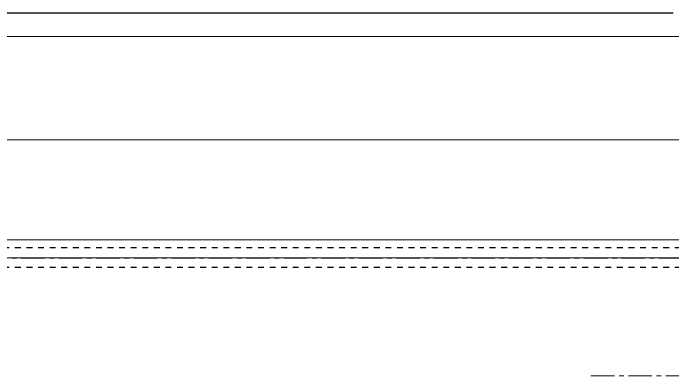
# Model space of a CAD drawing. Header units: millimetres. Extents: x -1319 to 21258, y 10038 to 27532.
# Drawn here: x 16878.3 to 17101.7, y 15852 to 15974.9 of the extents above; entities that cross this region are included whole.
import ezdxf

# ---------------------------------------------------------------- set-up
doc = ezdxf.new("R2010")
doc.units = ezdxf.units.MM
for name, pattern in [('CENTER', [12.7, 7.9375, -1.5875, 1.5875, -1.5875]), ('DXK_LINE_DOT2', [3.9198, 1.9599, -1.9599]), ('HIDDEN', [9.525, 6.35, -3.175])]:
    doc.linetypes.add(name, pattern=pattern)
for name, color, linetype in [('1', 7, 'Continuous'), ('2', 7, 'Continuous'), ('4', 7, 'Continuous')]:
    doc.layers.add(name, color=color, linetype=linetype)
for name, color, linetype, lineweight in [('CEN', 1, 'CENTER', 9), ('HIDDEN', 3, 'HIDDEN', 9), ('MAIN OBJECT', 2, 'Continuous', 18)]:
    doc.layers.add(name, color=color, linetype=linetype, lineweight=lineweight)

# ---------------------------------------------------------------- blocks, each defined once
blk = doc.blocks.new('A$Cfeb8c868')
at = {"layer": '1', "color": 4, "linetype": 'DXK_LINE_DOT2'}
for p, q in [((11487.3, -7586.65), (8630, -7586.65)), ((11487.3, -7593.35), (8630, -7593.35))]:
    blk.add_line(p, q, dxfattribs=at)
at = {"layer": '2', "color": 4, "linetype": 'Continuous'}
blk.add_line((11374.95, -7507.15), (10527.95, -7507.15), dxfattribs=at)
at = {"layer": '4', "color": 4, "linetype": 'CENTER'}
blk.add_line((8500, -7590), (11500, -7590), dxfattribs=at)
blk = doc.blocks.new('A$C8184bacf')
at = {"layer": 'CEN', "color": 1}
for p, q in [((3960.54, -7550, 448149754.84), (11884.17, -7550, 448149754.84)), ((15507.84, -7550, 448149754.84), (4136.24, -7550, 448149754.84)), ((11347.15, -7590, 448149755.6), (11652.85, -7590, 448149755.6)), ((11347.15, -7630, 448149755.6), (11652.85, -7630, 448149755.6))]:
    blk.add_line(p, q, dxfattribs=at)
at = {"layer": 'HIDDEN', "color": 1}
for p, q in [((3960.54, -7583.9, 9241202660.34), (11884.17, -7583.9, 9241202660.34)), ((15507.9, -7583.9, 7498900601.51), (4136.24, -7583.9, 7498900601.51))]:
    blk.add_line(p, q, dxfattribs=at)
at = {"layer": 'MAIN OBJECT', "color": 1}
for p, q in [((3960.54, -7515, 448149754.84), (11884.17, -7515, 448149754.84)), ((15507.78, -7515, 448149754.84), (4136.24, -7515, 448149754.84)), ((3960.54, -7590, 448149754.84), (11884.17, -7590, 448149754.84)), ((15507.91, -7590, 448149754.84), (4136.24, -7590, 448149754.84))]:
    blk.add_line(p, q, dxfattribs=at)

msp = doc.modelspace()

# ---------------------------------------------------------------- block references
for name in ['A$C8184bacf', 'A$Cfeb8c868']:
    msp.add_blockref(name, (5726.78, 23482.01))

doc.saveas('drawing.dxf')
